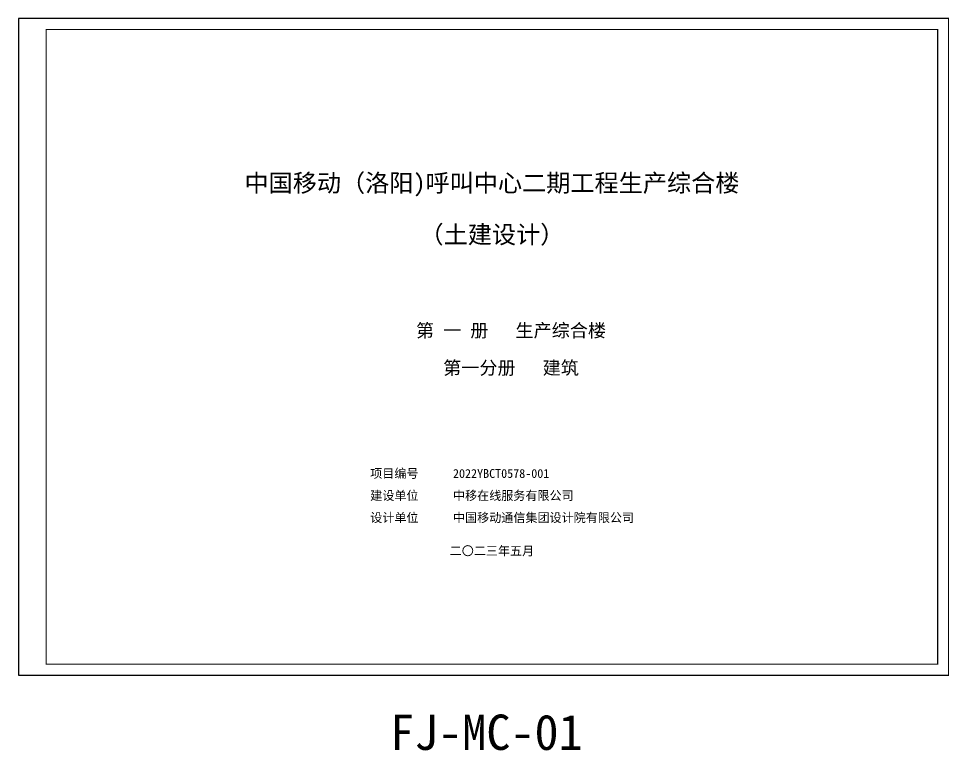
# Model space of a CAD drawing. Extents: x 1109697 to 1467097, y -139975 to 53891.
# Drawn here: x 1109697 to 1193322, y -12312 to 53891 of the extents above; entities that cross this region are included whole.
import ezdxf
from ezdxf.enums import TextEntityAlignment as Align

# ---------------------------------------------------------------- set-up
doc = ezdxf.new("R2010")
doc.units = 0
doc.header["$LTSCALE"] = 1000
doc.header["$MEASUREMENT"] = 0
doc.layers.add('230303生产综合楼-平面图_t8$0$PUB_TITLE', color=4, linetype='Continuous')
doc.styles.add('_TCH_SPACE', font='simhei.ttf')
doc.styles.add('黑体', font='simhei.ttf', dxfattribs={"width": 0.7})

msp = doc.modelspace()

# ---------------------------------------------------------------- linework, layer by layer
at = {"layer": '230303生产综合楼-平面图_t8$0$PUB_TITLE'}
msp.add_lwpolyline([(1109697, -5509), (1193797, -5509), (1193797, 53891), (1109697, 53891)], close=True, dxfattribs=at)
at = {"layer": '230303生产综合楼-平面图_t8$0$PUB_TITLE', "const_width": 100}
msp.add_lwpolyline([(1112197, -4509), (1192797, -4509), (1192797, 52891), (1112197, 52891)], close=True, dxfattribs=at)

# ---------------------------------------------------------------- texts
at = {"linetype": 'Continuous'}
for s, height, style, p in [('中国移动（洛阳)呼叫中心二期工程生产综合楼', 1600.39, '黑体', (1152497, 38219)), ('（土建设计）', 1600.4, '黑体', (1152497, 33552)), ('第 一 册   生产综合楼', 1200, '黑体', (1154223, 25077)), ('第一分册   建筑', 1200, '黑体', (1154223, 21696)), ('二〇二三年五月', 800, '_TCH_SPACE', (1152497, 5334)), ('FJ-MC-01', 3200, '_TCH_SPACE', (1151994, -12260))]:
    msp.add_text(s, height=height, dxfattribs=dict(at, style=style)).set_placement(p, align=Align.CENTER)
at = {"linetype": 'Continuous', "style": '_TCH_SPACE'}
for s, height, p in [('项目编号', 800, (1141497, 12342)), ('2022YBCT0578-001', 800.01, (1148978, 12342)), ('建设单位', 800, (1141497, 10342)), ('中移在线服务有限公司', 800, (1148978, 10342)), ('设计单位', 800, (1141497, 8342)), ('中国移动通信集团设计院有限公司', 800.01, (1148978, 8342))]:
    msp.add_text(s, height=height, dxfattribs=at).set_placement(p)

doc.saveas('drawing.dxf')
